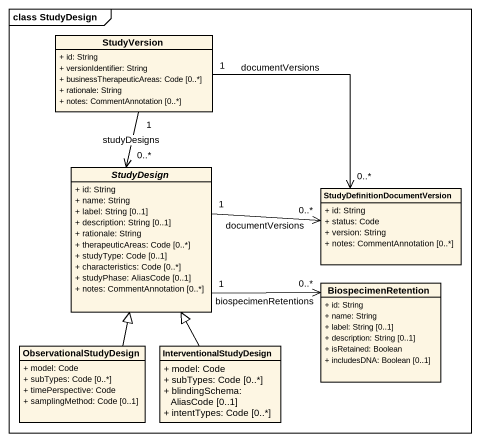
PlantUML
@startuml
mainframe class StudyDesign
hide circle
hide empty members
skinparam classAttributeIconSize 0
class StudyVersion {
  + id: String
  + versionIdentifier: String
  + businessTherapeuticAreas: Code [0..*]
  + rationale: String
  + notes: CommentAnnotation [0..*]
}
abstract class StudyDesign {
  + id: String
  + name: String
  + label: String [0..1]
  + description: String [0..1]
  + rationale: String
  + therapeuticAreas: Code [0..*]
  + studyType: Code [0..1]
  + characteristics: Code [0..*]
  + studyPhase: AliasCode [0..1]
  + notes: CommentAnnotation [0..*]
}
class "StudyDefinitionDocumentVersion" as StudyDefinitionDocumentVersi {
  + id: String
  + status: Code
  + version: String
  + notes: CommentAnnotation [0..*]
}
class BiospecimenRetention {
  + id: String
  + name: String
  + label: String [0..1]
  + description: String [0..1]
  + isRetained: Boolean
  + includesDNA: Boolean [0..1]
}
class ObservationalStudyDesign {
  + model: Code
  + subTypes: Code [0..*]
  + timePerspective: Code
  + samplingMethod: Code [0..1]
}
class InterventionalStudyDesign {
  + model: Code
  + subTypes: Code [0..*]
  + blindingSchema: AliasCode [0..1]
  + intentTypes: Code [0..*]
}
StudyVersion "1" --> "0..*" StudyDesign : studyDesigns
StudyVersion "1" -right-> "0..*" StudyDefinitionDocumentVersi : documentVersions
StudyDesign "1" -right-> "0..*" StudyDefinitionDocumentVersi : documentVersions
StudyDesign "1" -right-> "0..*" BiospecimenRetention : biospecimenRetentions
ObservationalStudyDesign -up-|> StudyDesign
InterventionalStudyDesign -up-|> StudyDesign
@enduml
